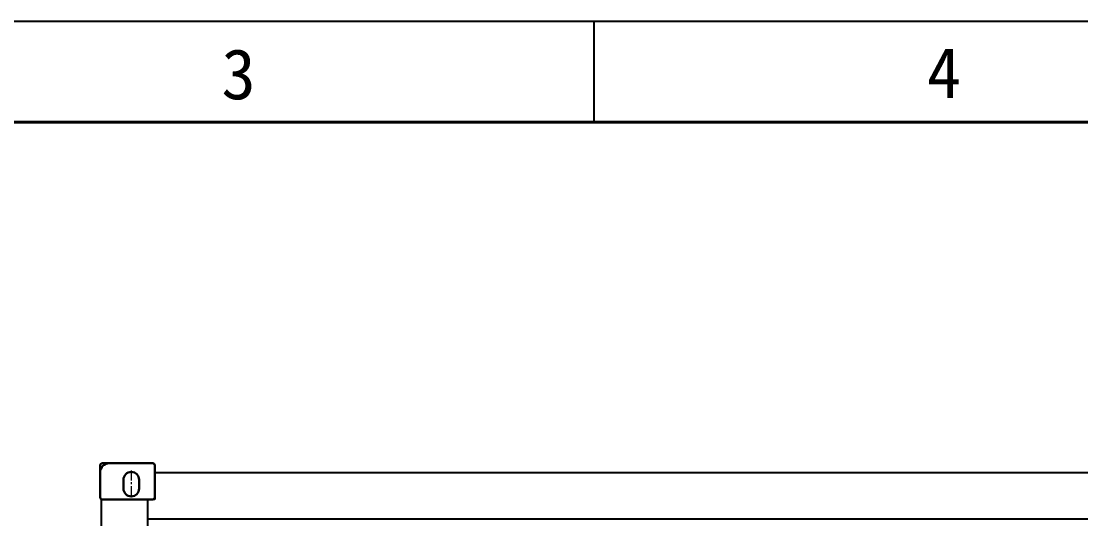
# Model space of a CAD drawing. Header units: millimetres. Extents: x 0 to 87554, y -20854 to 20404.
# Drawn here: x 35015 to 38469, y -2971 to -1349 of the extents above; entities that cross this region are included whole.
import ezdxf

# ---------------------------------------------------------------- set-up
doc = ezdxf.new("R2010")
doc.units = ezdxf.units.MM
doc.linetypes.add('CENTER', pattern=[50.8, 31.75, -6.35, 6.35, -6.35])
doc.layers.get('0').update_dxf_attribs({"lineweight": 15})
for name, color, linetype, lineweight in [('AM_0', 7, 'Continuous', 30), ('AM_7N', 4, 'CENTER', 15), ('THICK', 7, 'Continuous', 0)]:
    doc.layers.add(name, color=color, linetype=linetype, lineweight=lineweight)
doc.layers.add('FORM', color=7, linetype='Continuous')
doc.styles.add('KEHUA', font='STFANGSO.TTF')

# ---------------------------------------------------------------- blocks, each defined once
blk = doc.blocks.new('WET5Y56YRFTWEDFWRW536T4TE4RWEFWE')
at = {"layer": 'FORM', "color": 4}
blk.add_line((157516.5, -36495.1), (157516.5, -36823.5), dxfattribs=at)
at = {"layer": 'FORM', "color": 6}
blk.add_lwpolyline([(150620.8, -36495.1), (178203.8, -36495.1), (178203.8, -56000.2), (150620.8, -56000.2)], close=True, dxfattribs=at)
at = {"layer": 'FORM', "color": 8, "lineweight": 40}
blk.add_lwpolyline([(150949.1, -55671.9), (177875.4, -55671.9), (177875.4, -36823.5), (150949.1, -36823.5)], close=True, dxfattribs=at)
at = {"layer": 'FORM', "color": 4, "style": 'KEHUA'}
for s, p in [('3', (156303.4, -36749.5)), ('4', (158602, -36745.2))]:
    blk.add_text(s, height=164.2, dxfattribs=at).set_placement(p)
blk = doc.blocks.new('gt55')
at = {"layer": 'AM_0', "color": 87}
for p, q in [((-2394.3, 809.5), (-2394.3, 915.5)), ((-2388.3, 921.5), (-2222.3, 921.5)), ((-2216.3, 915.5), (-2216.3, 809.5)), ((-2318.3, 839), (-2318.3, 867.5)), ((-2267.3, 867.5), (-2267.3, 839)), ((-2222.3, 803.5), (-2388.3, 803.5))]:
    blk.add_line(p, q, dxfattribs=at)
for centre, radius, start, end in [((-2388.3, 915.5), 6, 90, 180), ((-2364.3, 891.5), 30, 90, 180), ((-2222.3, 915.5), 6, 360, 90), ((-2292.8, 867.5), 25.5, 0, 180), ((-2292.8, 839), 25.5, 180, 0), ((-2388.3, 809.5), 6, 180, 270), ((-2222.3, 809.5), 6, 270, 360)]:
    blk.add_arc(centre, radius, start, end, dxfattribs=at)
at = {"layer": 'AM_7N', "color": 87}
blk.add_line((-2292.8, 897.5), (-2292.8, 808.5), dxfattribs=at)
at = {"layer": 'THICK', "color": 87, "lineweight": -3}
for p, q in [((3485.7, 890.5), (-2216.3, 890.5)), ((-2216.3, 890.5), (-2216.3, 803.5)), ((-2390.3, 803.5), (-2240.3, 803.5)), ((-2390.3, -1856.5), (-2390.3, 803.5)), ((-2240.3, 803.5), (-2240.3, -1856.5)), ((-2216.3, 803.5), (-2240.3, 803.5)), ((-2240.3, 803.5), (-2240.3, 740.5)), ((-2240.3, 740.5), (3446.7, 740.5))]:
    blk.add_line(p, q, dxfattribs=at)

msp = doc.modelspace()

# ---------------------------------------------------------------- block references
at = {"lineweight": -3}
for name, p in [('WET5Y56YRFTWEDFWRW536T4TE4RWEFWE', (-120635.312, 35145.742)), ('gt55', (37667.071, -3711.057, 19235.731))]:
    msp.add_blockref(name, p, dxfattribs=at)

doc.saveas('drawing.dxf')
